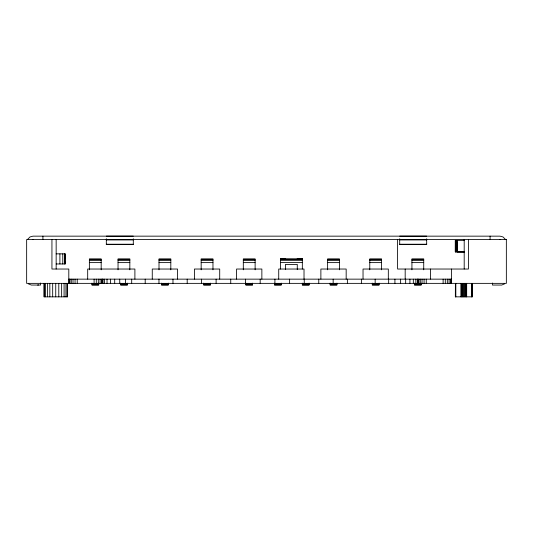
<?xml version="1.0" encoding="UTF-8"?>
<svg xmlns="http://www.w3.org/2000/svg" width="533" height="533" viewBox="0 0 533 533"><rect width="100%" height="100%" fill="white"/><g stroke="black" fill="none" stroke-linecap="round" stroke-linejoin="round"><path stroke-width="0.8" d="M59.903 263.968L59.909 253.855M62.767 263.968L62.767 253.855M64.56 263.968L64.56 253.855L65.166 263.968L56.158 263.968M464.243 252.142L455.375 251.929L455.402 240.363L455.568 251.763L455.895 240.363L456.055 251.703L456.641 240.363L456.754 251.649L457.6 251.616L457.607 240.363L456.754 251.649L455.335 251.809L455.422 240.363L455.449 242.029M64.76 259.305L65.166 253.855L56.158 253.855M27.863 239.104L30.021 236.938L32.973 236.152L500.027 236.152L502.979 236.938L505.137 239.104M504.691 283.816L501.713 285.048L492.439 285.048L492.439 283.023M32.32 239.61L32.973 239.524M37.61 285.048L38.702 284.902M285.468 259.411L285.468 258.918L280.411 259.111L302.331 259.111L280.411 259.011L280.411 269.032M457.6 251.616L464.216 251.396M464.296 251.516L456.948 251.862L464.243 252.036M280.411 259.011L285.468 258.938M106.32 239.564L133.297 239.564M399.703 239.564L426.68 239.564M106.32 239.677L133.297 239.677M399.703 239.677L426.68 239.677M106.32 239.87L133.297 239.87M399.703 239.87L426.68 239.87M464.296 240.363L455.262 240.363L455.335 251.809M106.32 244.227L133.297 244.227M399.703 244.227L426.68 244.227M106.32 244.427L133.297 244.427M399.703 244.427L426.68 244.427M106.32 244.514L133.297 244.514M399.703 244.514L426.68 244.514M297.274 259.411L297.274 258.918L302.331 259.011L297.274 259.011L302.331 259.011L302.331 269.032M89.371 259.344L101.177 259.344M118.04 259.344L129.839 259.344M159.007 259.344L170.813 259.344M201.161 259.344L212.967 259.344M243.315 259.344L255.12 259.344M327.622 259.344L339.428 259.344M369.775 259.344L381.575 259.344M411.929 259.344L423.728 259.344M280.411 260.337L302.331 260.337M89.371 260.604L101.177 260.604M118.04 260.604L129.839 260.604M159.007 260.604L170.813 260.604M201.161 260.604L212.967 260.604M243.315 260.604L255.12 260.604M327.622 260.604L339.428 260.604M369.775 260.604L381.575 260.604M411.929 260.604L423.728 260.604M89.371 262.616L101.177 262.616M118.04 262.616L129.839 262.616M159.007 262.616L170.813 262.616M201.161 262.616L212.967 262.616M243.315 262.616L255.12 262.616M280.411 262.556L302.331 262.556M327.622 262.616L339.428 262.616M369.775 262.616L381.575 262.616M411.929 262.616L423.728 262.616M68.804 279.145L451.551 279.145M302.331 283.563L309.073 283.563M91.989 284.116L98.732 284.116M120.651 284.116L127.394 284.116M161.539 284.116L168.281 284.116M203.693 284.116L210.435 284.116M245.846 284.116L252.589 284.116M274.508 284.116L281.251 284.116M330.154 284.116L336.896 284.116M372.3 284.116L379.05 284.116M414.454 284.116L421.203 284.116M302.331 284.369L309.073 284.369M91.989 284.809L98.732 284.809M120.651 284.809L127.394 284.809M161.539 284.809L168.281 284.809M203.693 284.809L210.435 284.809M245.846 284.809L252.589 284.809M274.508 284.809L281.251 284.809M330.154 284.809L336.896 284.809M372.3 284.809L379.05 284.809M414.454 284.809L421.203 284.809M302.331 284.875L309.073 284.875M472.205 296.848L455.342 296.848L455.402 283.363M297.274 258.938L302.331 259.011M500.027 239.524L500.68 239.61M28.309 283.816L31.287 285.048L40.561 285.048L40.561 283.023M490.08 236.152L490.08 239.524M472.205 283.363L472.151 296.848M471.991 283.363L471.991 296.848M471.725 283.363L471.725 296.848M468.414 239.524L468.414 269.032L397.598 269.032L397.598 239.524M466.668 283.363L466.668 296.848M466.128 283.363L466.128 296.848M465.436 283.363L465.436 296.848M464.636 283.363L464.636 296.848M464.196 239.524L464.196 269.032M463.777 283.363L463.777 296.848M462.917 283.363L462.917 296.848M462.111 283.363L462.111 296.848M461.418 283.363L461.418 296.848M460.885 283.363L460.885 296.848M455.828 283.363L455.828 296.848M455.562 283.363L455.562 296.848M451.551 269.032L451.551 283.363M451.264 279.145L451.264 283.363M450.425 279.145L450.425 283.363M449.079 279.145L449.079 283.363M447.334 279.145L447.334 283.363M445.302 279.145L445.302 283.363M443.123 279.145L443.123 283.363M430.477 269.032L430.477 279.145M426.68 236.152L399.703 236.152M426.68 238.751L426.68 244.574L399.703 244.574L399.703 238.751M426.26 279.145L426.26 283.363M424.075 279.145L424.075 283.363M423.728 269.811L423.728 258.911L411.929 258.911L411.929 269.811M422.043 279.145L422.043 283.363M421.203 283.15L421.203 285.048L414.454 285.048L414.454 283.15M420.297 279.145L420.297 283.363M418.958 279.145L418.958 283.363M418.119 279.145L418.119 283.363M417.832 279.145L417.832 283.363M417.319 279.145L417.319 283.363M415.813 279.145L415.813 283.363M413.328 279.145L413.328 283.363M409.917 279.145L409.917 283.363M405.653 279.145L405.653 283.363M405.18 269.032L405.18 279.145M400.623 279.145L400.623 283.363M394.92 279.145L394.92 283.363M388.657 279.145L388.657 283.363M388.324 279.145L388.324 269.032L363.033 269.032L363.033 279.145M381.575 269.811L381.575 258.911L369.775 258.911L369.775 269.811M379.05 283.15L379.05 285.048L372.3 285.048L372.3 283.15M375.159 279.145L375.159 283.363M361.387 279.145L361.387 283.363M347.376 279.145L347.376 283.363M346.17 279.145L346.17 269.032L320.879 269.032L320.879 279.145M339.428 269.811L339.428 258.911L327.622 258.911L327.622 269.811M336.896 283.15L336.896 285.048L330.154 285.048L330.154 283.15M333.158 279.145L333.158 283.363M318.767 279.145L318.767 283.363M309.073 283.15L309.073 285.048L302.331 285.048L302.331 283.15M304.243 279.145L304.243 283.363M304.017 279.145L304.017 269.032L278.726 269.032L278.726 279.145M297.274 269.631L297.274 264.401L285.468 264.401L285.468 269.631M289.612 279.145L289.612 283.363M281.251 283.15L281.251 285.048L274.508 285.048L274.508 283.15M274.915 279.145L274.915 283.363M261.863 279.145L261.863 269.032L236.572 269.032L236.572 279.145M260.177 279.145L260.177 283.363M255.12 269.811L255.12 258.911L243.315 258.911L243.315 269.811M252.589 283.15L252.589 285.048L245.846 285.048L245.846 283.15M245.44 279.145L245.44 283.363M230.742 279.145L230.742 283.363M219.709 279.145L219.709 269.032L194.418 269.032L194.418 279.145M216.112 279.145L216.112 283.363M212.967 269.811L212.967 258.911L201.161 258.911L201.161 269.811M210.435 283.15L210.435 285.048L203.693 285.048L203.693 283.15M201.587 279.145L201.587 283.363M187.196 279.145L187.196 283.363M177.556 279.145L177.556 269.032L152.265 269.032L152.265 279.145M172.978 279.145L172.978 283.363M170.813 269.811L170.813 258.911L159.007 258.911L159.007 269.811M168.281 283.15L168.281 285.048L161.539 285.048L161.539 283.15M158.967 279.145L158.967 283.363M145.196 279.145L145.196 283.363M134.896 279.145L134.896 269.032L87.685 269.032L87.685 279.145M133.297 236.152L106.32 236.152M133.297 238.751L133.297 244.574L106.32 244.574L106.32 238.751M131.698 279.145L131.698 283.363M129.839 269.811L129.839 258.911L118.04 258.911L118.04 269.811M127.394 283.15L127.394 285.048L120.651 285.048L120.651 283.15M125.435 279.145L125.435 283.363M119.732 279.145L119.732 283.363M114.702 279.145L114.702 283.363M110.438 279.145L110.438 283.363M107.026 279.145L107.026 283.363M104.541 279.145L104.541 283.363M103.036 279.145L103.036 283.363M102.523 279.145L102.523 283.363M102.236 279.145L102.236 283.363M101.397 279.145L101.397 283.363M101.177 269.811L101.177 258.911L89.371 258.911L89.371 269.811M100.057 279.145L100.057 283.363M98.732 283.15L98.732 285.048L91.989 285.048L91.989 283.15M98.312 279.145L98.312 283.363M96.28 279.145L96.28 283.363M94.094 279.145L94.094 283.363M77.232 279.145L77.232 283.363M75.053 279.145L75.053 283.363M73.021 279.145L73.021 283.363M71.275 279.145L71.275 283.363M69.93 279.145L69.93 283.363M69.09 279.145L69.09 283.363M68.804 283.363L68.804 269.032L51.941 269.032L51.941 239.524M67.538 283.363L67.538 296.848L43.933 296.848L43.933 283.363M67.138 283.363L67.138 296.848M65.959 283.363L65.959 296.848M65.166 253.855L65.166 263.968M64.08 283.363L64.08 296.848M61.635 283.363L61.635 296.848M58.79 283.363L58.79 296.848M56.158 239.524L56.158 269.032M55.738 283.363L55.738 296.848M52.68 283.363L52.68 296.848M49.835 283.363L49.835 296.848M47.39 283.363L47.39 296.848M45.512 283.363L45.512 296.848M44.332 283.363L44.332 296.848M42.92 236.152L42.92 239.524M506.35 239.524L26.65 239.524L26.65 283.363L506.35 283.363L506.35 239.524"/></g></svg>
